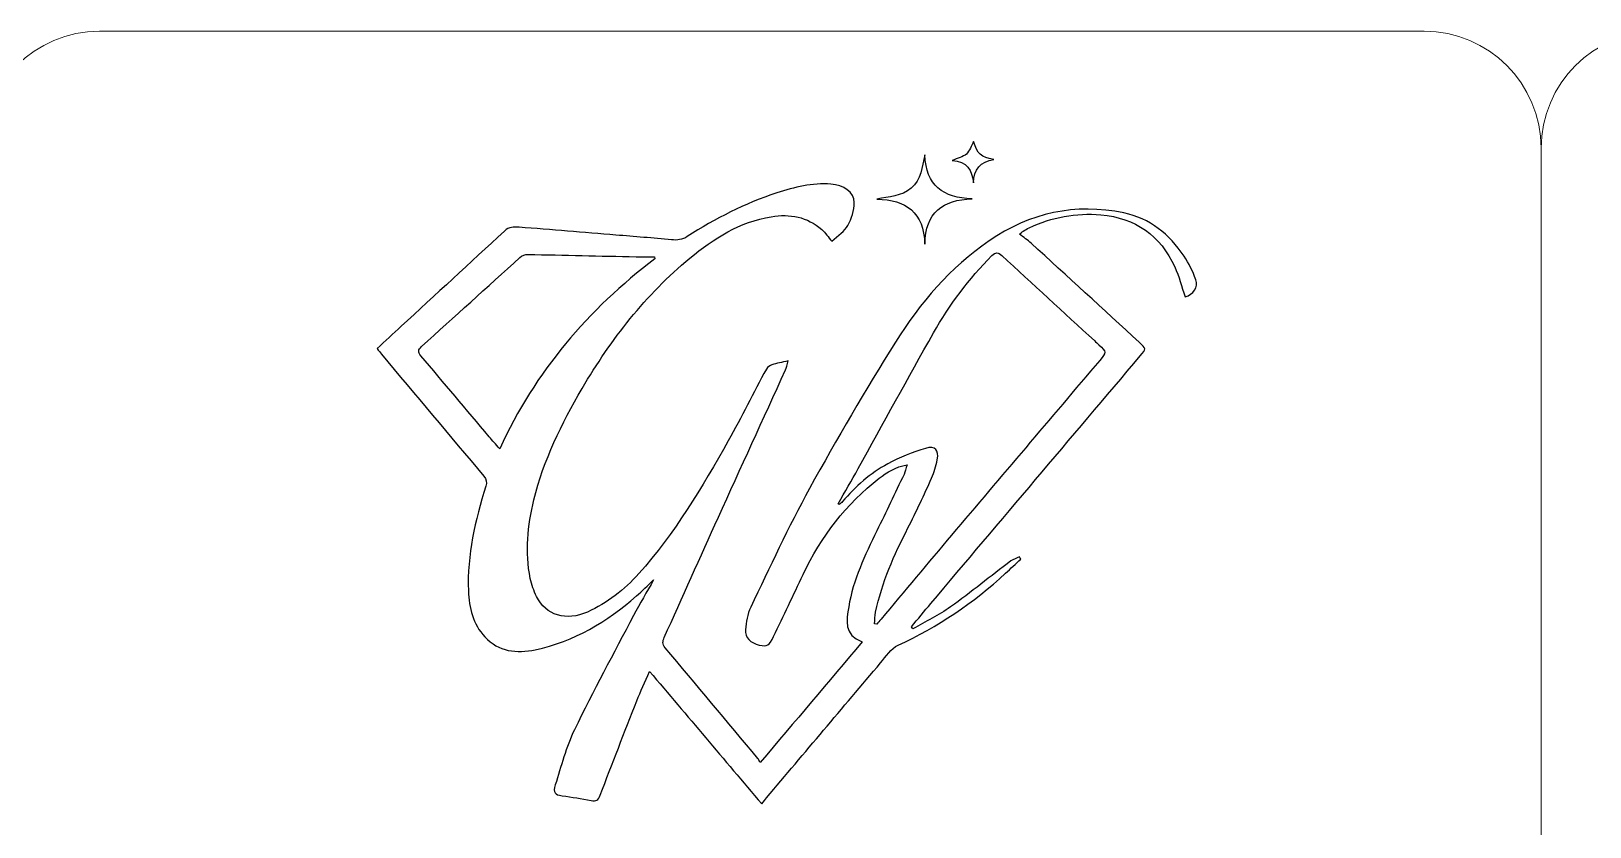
# Model space of a CAD drawing. Header units: millimetres. Extents: x -576 to 618, y 160 to 343.
# Drawn here: x -18.02 to 21.78, y 322.8 to 343.1 of the extents above; entities that cross this region are included whole.
import ezdxf

# ---------------------------------------------------------------- set-up
doc = ezdxf.new("R2010")
doc.units = ezdxf.units.MM
doc.header["$MEASUREMENT"] = 0
doc.layers.add('Layer 1', color=7, linetype='Continuous')

msp = doc.modelspace()

# ---------------------------------------------------------------- linework, layer by layer
at = {"layer": 'Layer 1', "color": 250, "lineweight": 18}
for points in [[(-16.2783, 343.1001), (-16.2783, 343.1001), (17.5517, 343.1001), (17.5517, 343.1001), (19.1957, 343.1001), (20.5367, 341.7591), (20.5367, 340.1151), (20.5367, 340.1151), (20.5367, 306.2851), (20.5367, 306.2851), (20.5367, 304.6411), (19.1957, 303.3001), (17.5517, 303.3001), (17.5517, 303.3001), (-16.2783, 303.3001), (-16.2783, 303.3001), (-17.9223, 303.3001), (-19.2633, 304.6411), (-19.2633, 306.2851), (-19.2633, 306.2851), (-19.2633, 340.1151), (-19.2633, 340.1151), (-19.2633, 341.7591), (-17.9223, 343.1001), (-16.2783, 343.1001)], [(23.5217, 343.1001), (23.5217, 343.1001), (57.3517, 343.1001), (57.3517, 343.1001), (58.9957, 343.1001), (60.3367, 341.7591), (60.3367, 340.1151), (60.3367, 340.1151), (60.3367, 306.2851), (60.3367, 306.2851), (60.3367, 304.6411), (58.9957, 303.3001), (57.3517, 303.3001), (57.3517, 303.3001), (23.5217, 303.3001), (23.5217, 303.3001), (21.8777, 303.3001), (20.5367, 304.6411), (20.5367, 306.2851), (20.5367, 306.2851), (20.5367, 340.1151), (20.5367, 340.1151), (20.5367, 341.7591), (21.8777, 343.1001), (23.5217, 343.1001)]]:
    msp.add_open_spline(points, degree=3, knots=[0, 0, 0, 0, 0.125, 0.125, 0.125, 0.25, 0.25, 0.25, 0.375, 0.375, 0.375, 0.5, 0.5, 0.5, 0.625, 0.625, 0.625, 0.75, 0.75, 0.75, 0.875, 0.875, 0.875, 1, 1, 1, 1], dxfattribs=at)
at = {"layer": 'Layer 1', "color": 230}
for points, knots in [([(6.0093, 338.8265), (5.258, 338.7983), (4.814, 338.4745), (4.7991, 337.6657), (4.7722, 338.4783), (4.3223, 338.8021), (3.5719, 338.8136), (3.8823, 338.882), (4.2034, 338.8839), (4.4521, 339.0951), (4.707, 339.3119), (4.726, 339.6279), (4.8006, 339.9459), (4.8265, 339.1678), (5.2649, 338.8449), (6.0093, 338.8265)], [0, 0, 0, 0, 0.2, 0.2, 0.2, 0.4, 0.4, 0.4, 0.6, 0.6, 0.6, 0.8, 0.8, 0.8, 1, 1, 1, 1]), ([(6.0462, 340.2877), (6.1454, 339.9661), (6.2284, 339.8897), (6.5585, 339.8245), (6.2215, 339.7704), (6.0481, 339.5792), (6.0424, 339.2282), (6.005, 339.5511), (5.878, 339.7851), (5.4945, 339.8004), (5.6393, 339.8631), (5.7744, 339.8881), (5.8593, 339.967), (5.9482, 340.0494), (5.9885, 340.1836), (6.0462, 340.2877)], [0, 0, 0, 0, 0.2, 0.2, 0.2, 0.4, 0.4, 0.4, 0.6, 0.6, 0.6, 0.8, 0.8, 0.8, 1, 1, 1, 1]), ([(11.4465, 336.3233), (11.357, 336.5854), (11.2911, 336.845), (11.1819, 337.0846), (10.8147, 337.8918), (10.1751, 338.3398), (9.2958, 338.4156), (8.659, 338.4706), (8.0424, 338.3566), (7.4605, 338.0824), (7.4093, 338.0584), (7.3619, 338.0268), (7.3133, 337.9982), (7.2986, 337.9894), (7.2855, 337.9785), (7.2125, 337.9257), (7.3251, 337.8385), (7.4262, 337.7697), (7.5157, 337.6884), (8.4368, 336.8484), (9.3566, 336.0069), (10.2762, 335.1648), (10.4555, 335.0004), (10.4549, 334.9991), (10.302, 334.8184), (8.5189, 332.7118), (6.7351, 330.6054), (4.952, 328.4986), (4.786, 328.3021), (4.6228, 328.1033), (4.458, 327.9058), (4.4709, 327.888), (4.4839, 327.8706), (4.497, 327.8528), (4.8178, 328.0375), (5.1554, 328.1978), (5.4546, 328.4116), (5.9801, 328.7863), (6.4808, 329.1954), (6.995, 329.5853), (7.0587, 329.6337), (7.1438, 329.6537), (7.219, 329.6868), (7.2296, 329.6687), (7.2402, 329.6506), (7.2508, 329.6325), (7.1207, 329.512), (6.991, 329.3913), (6.8605, 329.2708), (6.043, 328.5145), (5.132, 327.9021), (4.1176, 327.4353), (3.937, 327.3523), (3.8072, 327.1464), (3.6693, 326.9838), (2.6974, 325.839), (1.7289, 324.6906), (0.7597, 323.5433), (0.7233, 323.5002), (0.6886, 323.4553), (0.6337, 323.3869), (-0.3273, 324.5214), (-1.2664, 325.6294), (-2.2287, 326.7654), (-2.3466, 326.4964), (-2.4596, 326.2587), (-2.5557, 326.0147), (-2.8711, 325.2141), (-3.1837, 324.4119), (-3.4892, 323.6072), (-3.537, 323.4808), (-3.5878, 323.444), (-3.7233, 323.4734), (-3.9663, 323.5261), (-4.2143, 323.5551), (-4.4602, 323.5938), (-4.6531, 323.6241), (-4.6992, 323.6687), (-4.6358, 323.8709), (-4.4877, 324.3455), (-4.3607, 324.8346), (-4.1454, 325.2796), (-3.6698, 326.2631), (-3.1476, 327.2247), (-2.639, 328.1919), (-2.4786, 328.4974), (-2.3005, 328.7935), (-2.126, 329.1017), (-2.2777, 328.9598), (-2.4175, 328.8213), (-2.5653, 328.6914), (-3.3177, 328.0309), (-4.155, 327.5257), (-5.1473, 327.3196), (-5.6246, 327.2203), (-6.083, 327.2668), (-6.4352, 327.6462), (-6.7385, 327.9726), (-6.8412, 328.3885), (-6.8565, 328.8219), (-6.8892, 329.7405), (-6.6799, 330.6216), (-6.4131, 331.4911), (-6.3807, 331.5969), (-6.3897, 331.6646), (-6.4608, 331.7489), (-7.3348, 332.7835), (-8.205, 333.8216), (-9.0758, 334.8587), (-9.1116, 334.9015), (-9.1451, 334.9461), (-9.1884, 335.001), (-8.9791, 335.195), (-8.7772, 335.3835), (-8.5741, 335.5707), (-7.6939, 336.3801), (-6.8112, 337.187), (-5.9357, 338.0016), (-5.8184, 338.1108), (-5.698, 338.1111), (-5.5613, 338.0999), (-4.7373, 338.0328), (-3.9132, 337.9666), (-3.0892, 337.8989), (-2.6153, 337.8603), (-2.1413, 337.8225), (-1.6683, 337.777), (-1.5223, 337.7629), (-1.3972, 337.777), (-1.2668, 337.8603), (-0.5488, 338.3201), (0.2062, 338.7073), (1.0187, 338.9744), (1.4671, 339.1217), (1.9229, 339.2297), (2.4025, 339.1982), (2.7227, 339.177), (2.9972, 338.9985), (2.9978, 338.7279), (2.9988, 338.5308), (2.9288, 338.3161), (2.8322, 338.1411), (2.7517, 337.9954), (2.5873, 337.8959), (2.4247, 337.742), (2.3345, 337.8465), (2.2599, 337.9539), (2.1657, 338.0384), (1.7957, 338.3701), (1.355, 338.445), (0.8789, 338.3682), (0.0721, 338.2388), (-0.5875, 337.8125), (-1.2009, 337.308), (-2.3313, 336.3785), (-3.2121, 335.2391), (-3.951, 333.9844), (-4.4786, 333.0884), (-4.9332, 332.1594), (-5.1829, 331.1426), (-5.3451, 330.4808), (-5.4134, 329.8132), (-5.2755, 329.1389), (-5.2427, 328.98), (-5.1856, 328.8219), (-5.1142, 328.6755), (-4.8811, 328.1994), (-4.3507, 328.0393), (-3.8168, 328.2818), (-3.3092, 328.5123), (-2.8752, 328.8478), (-2.5042, 329.2608), (-1.5853, 330.2846), (-0.8908, 331.4615), (-0.2196, 332.6518), (0.1195, 333.253), (0.4262, 333.8728), (0.7529, 334.4815), (0.7788, 334.5302), (0.8415, 334.5719), (0.8961, 334.5894), (1.0178, 334.6284), (1.1448, 334.6499), (1.3117, 334.6883), (1.2811, 334.5876), (1.2686, 334.519), (1.2402, 334.4575), (0.6702, 333.2048), (0.0961, 331.9539), (-0.4727, 330.7005), (-0.936, 329.679), (-1.3935, 328.6543), (-1.8542, 327.6315), (-1.8961, 327.5389), (-1.9104, 327.4624), (-1.8328, 327.3707), (-1.0393, 326.4306), (-0.2508, 325.4867), (0.5385, 324.5436), (0.5567, 324.5221), (0.5679, 324.4949), (0.5981, 324.4431), (1.4767, 325.483), (2.3301, 326.4931), (3.1975, 327.5195), (2.727, 327.6977), (2.7981, 328.0702), (2.8552, 328.4172), (2.9698, 329.107), (3.2705, 329.7317), (3.5747, 330.3538), (3.8088, 330.8321), (4.039, 331.3127), (4.2681, 331.7935), (4.2999, 331.8608), (4.3145, 331.9367), (4.3463, 332.0375), (4.0493, 331.985), (3.8374, 331.8478), (3.6372, 331.693), (2.7866, 331.0353), (2.1525, 330.2044), (1.6905, 329.2381), (1.4387, 328.7118), (1.1904, 328.1839), (0.9379, 327.6578), (0.8218, 327.415), (0.7832, 327.3941), (0.5728, 327.4397), (0.3545, 327.4861), (0.1997, 327.6331), (0.2178, 327.8306), (0.2353, 328.0247), (0.2699, 328.2297), (0.3532, 328.4028), (0.8418, 329.4191), (1.3117, 330.4465), (1.8549, 331.4331), (2.551, 332.6983), (3.2843, 333.9451), (4.0506, 335.1691), (4.6792, 336.1732), (5.4496, 337.069), (6.4387, 337.7476), (7.4846, 338.4653), (8.6387, 338.7217), (9.8824, 338.4643), (10.5435, 338.3276), (11.0443, 337.9165), (11.4184, 337.3623), (11.5429, 337.1776), (11.644, 336.9704), (11.7183, 336.7601), (11.7863, 336.567), (11.6515, 336.3766), (11.4465, 336.3233)], [0, 0, 0, 0, 0.0117647, 0.0117647, 0.0117647, 0.0235294, 0.0235294, 0.0235294, 0.0352941, 0.0352941, 0.0352941, 0.0470588, 0.0470588, 0.0470588, 0.0588235, 0.0588235, 0.0588235, 0.0705882, 0.0705882, 0.0705882, 0.0823529, 0.0823529, 0.0823529, 0.0941176, 0.0941176, 0.0941176, 0.1058824, 0.1058824, 0.1058824, 0.1176471, 0.1176471, 0.1176471, 0.1294118, 0.1294118, 0.1294118, 0.1411765, 0.1411765, 0.1411765, 0.1529412, 0.1529412, 0.1529412, 0.1647059, 0.1647059, 0.1647059, 0.1764706, 0.1764706, 0.1764706, 0.1882353, 0.1882353, 0.1882353, 0.2, 0.2, 0.2, 0.2117647, 0.2117647, 0.2117647, 0.2235294, 0.2235294, 0.2235294, 0.2352941, 0.2352941, 0.2352941, 0.2470588, 0.2470588, 0.2470588, 0.2588235, 0.2588235, 0.2588235, 0.2705882, 0.2705882, 0.2705882, 0.2823529, 0.2823529, 0.2823529, 0.2941176, 0.2941176, 0.2941176, 0.3058824, 0.3058824, 0.3058824, 0.3176471, 0.3176471, 0.3176471, 0.3294118, 0.3294118, 0.3294118, 0.3411765, 0.3411765, 0.3411765, 0.3529412, 0.3529412, 0.3529412, 0.3647059, 0.3647059, 0.3647059, 0.3764706, 0.3764706, 0.3764706, 0.3882353, 0.3882353, 0.3882353, 0.4, 0.4, 0.4, 0.4117647, 0.4117647, 0.4117647, 0.4235294, 0.4235294, 0.4235294, 0.4352941, 0.4352941, 0.4352941, 0.4470588, 0.4470588, 0.4470588, 0.4588235, 0.4588235, 0.4588235, 0.4705882, 0.4705882, 0.4705882, 0.4823529, 0.4823529, 0.4823529, 0.4941176, 0.4941176, 0.4941176, 0.5058824, 0.5058824, 0.5058824, 0.5176471, 0.5176471, 0.5176471, 0.5294118, 0.5294118, 0.5294118, 0.5411765, 0.5411765, 0.5411765, 0.5529412, 0.5529412, 0.5529412, 0.5647059, 0.5647059, 0.5647059, 0.5764706, 0.5764706, 0.5764706, 0.5882353, 0.5882353, 0.5882353, 0.6, 0.6, 0.6, 0.6117647, 0.6117647, 0.6117647, 0.6235294, 0.6235294, 0.6235294, 0.6352941, 0.6352941, 0.6352941, 0.6470588, 0.6470588, 0.6470588, 0.6588235, 0.6588235, 0.6588235, 0.6705882, 0.6705882, 0.6705882, 0.6823529, 0.6823529, 0.6823529, 0.6941176, 0.6941176, 0.6941176, 0.7058824, 0.7058824, 0.7058824, 0.7176471, 0.7176471, 0.7176471, 0.7294118, 0.7294118, 0.7294118, 0.7411765, 0.7411765, 0.7411765, 0.7529412, 0.7529412, 0.7529412, 0.7647059, 0.7647059, 0.7647059, 0.7764706, 0.7764706, 0.7764706, 0.7882353, 0.7882353, 0.7882353, 0.8, 0.8, 0.8, 0.8117647, 0.8117647, 0.8117647, 0.8235294, 0.8235294, 0.8235294, 0.8352941, 0.8352941, 0.8352941, 0.8470588, 0.8470588, 0.8470588, 0.8588235, 0.8588235, 0.8588235, 0.8705882, 0.8705882, 0.8705882, 0.8823529, 0.8823529, 0.8823529, 0.8941176, 0.8941176, 0.8941176, 0.9058824, 0.9058824, 0.9058824, 0.9176471, 0.9176471, 0.9176471, 0.9294118, 0.9294118, 0.9294118, 0.9411765, 0.9411765, 0.9411765, 0.9529412, 0.9529412, 0.9529412, 0.9647059, 0.9647059, 0.9647059, 0.9764706, 0.9764706, 0.9764706, 0.9882353, 0.9882353, 0.9882353, 1, 1, 1, 1]), ([(-2.0921, 337.294), (-2.0921, 337.294), (-2.1058, 337.3448), (-2.1058, 337.3448), (-2.2624, 337.3448), (-2.4191, 337.3417), (-2.5753, 337.3451), (-3.4936, 337.3654), (-4.4115, 337.3888), (-5.3295, 337.4044), (-5.4006, 337.4053), (-5.4889, 337.372), (-5.5423, 337.3245), (-6.3809, 336.5707), (-7.2141, 335.8107), (-8.0518, 335.0559), (-8.1432, 334.9736), (-8.1507, 334.9155), (-8.0692, 334.82), (-7.4858, 334.1339), (-6.9073, 333.4434), (-6.3264, 332.7551), (-6.2437, 332.6571), (-6.1579, 332.5619), (-6.0546, 332.4443), (-5.1535, 334.4253), (-3.7944, 336.0003), (-2.0921, 337.294)], [0, 0, 0, 0, 0.1111111, 0.1111111, 0.1111111, 0.2222222, 0.2222222, 0.2222222, 0.3333333, 0.3333333, 0.3333333, 0.4444444, 0.4444444, 0.4444444, 0.5555556, 0.5555556, 0.5555556, 0.6666667, 0.6666667, 0.6666667, 0.7777778, 0.7777778, 0.7777778, 0.8888889, 0.8888889, 0.8888889, 1, 1, 1, 1]), ([(2.5903, 331.0456), (2.5981, 331.0394), (2.6063, 331.0331), (2.6141, 331.0269), (2.6415, 331.0503), (2.6724, 331.0706), (2.6955, 331.0977), (3.0259, 331.4846), (3.4044, 331.821), (3.8509, 332.0615), (4.1566, 332.2262), (4.4862, 332.3573), (4.8184, 332.4578), (5.064, 332.5314), (5.1675, 332.4126), (5.1167, 332.1685), (5.0833, 332.0091), (5.0405, 331.8475), (4.9738, 331.6996), (4.7801, 331.2715), (4.5819, 330.8446), (4.3673, 330.4265), (4.0147, 329.7389), (3.7039, 329.0368), (3.5417, 328.2771), (3.5211, 328.1816), (3.5241, 328.0812), (3.5164, 327.9829), (3.5164, 327.9829), (3.57, 327.9732), (3.57, 327.9732), (3.6072, 328.0147), (3.645, 328.0553), (3.6805, 328.0977), (4.2814, 328.8135), (4.8796, 329.532), (5.4833, 330.2453), (6.7429, 331.7323), (8.0056, 333.2166), (9.2661, 334.7027), (9.4436, 334.9117), (9.4415, 334.9136), (9.2434, 335.1005), (9.2063, 335.1354), (9.1691, 335.1704), (9.1317, 335.2048), (8.3426, 335.9286), (7.5526, 336.6509), (6.766, 337.3769), (6.6718, 337.464), (6.6097, 337.4693), (6.5133, 337.3739), (5.9227, 336.7857), (5.4306, 336.1208), (5.0203, 335.4004), (4.3669, 334.254), (3.7385, 333.0933), (3.0983, 331.9395), (2.932, 331.6396), (2.7597, 331.3433), (2.5903, 331.0456)], [0, 0, 0, 0, 0.05, 0.05, 0.05, 0.1, 0.1, 0.1, 0.15, 0.15, 0.15, 0.2, 0.2, 0.2, 0.25, 0.25, 0.25, 0.3, 0.3, 0.3, 0.35, 0.35, 0.35, 0.4, 0.4, 0.4, 0.45, 0.45, 0.45, 0.5, 0.5, 0.5, 0.55, 0.55, 0.55, 0.6, 0.6, 0.6, 0.65, 0.65, 0.65, 0.7, 0.7, 0.7, 0.75, 0.75, 0.75, 0.8, 0.8, 0.8, 0.85, 0.85, 0.85, 0.9, 0.9, 0.9, 0.95, 0.95, 0.95, 1, 1, 1, 1])]:
    msp.add_open_spline(points, degree=3, knots=knots, dxfattribs=at)

doc.saveas('drawing.dxf')
